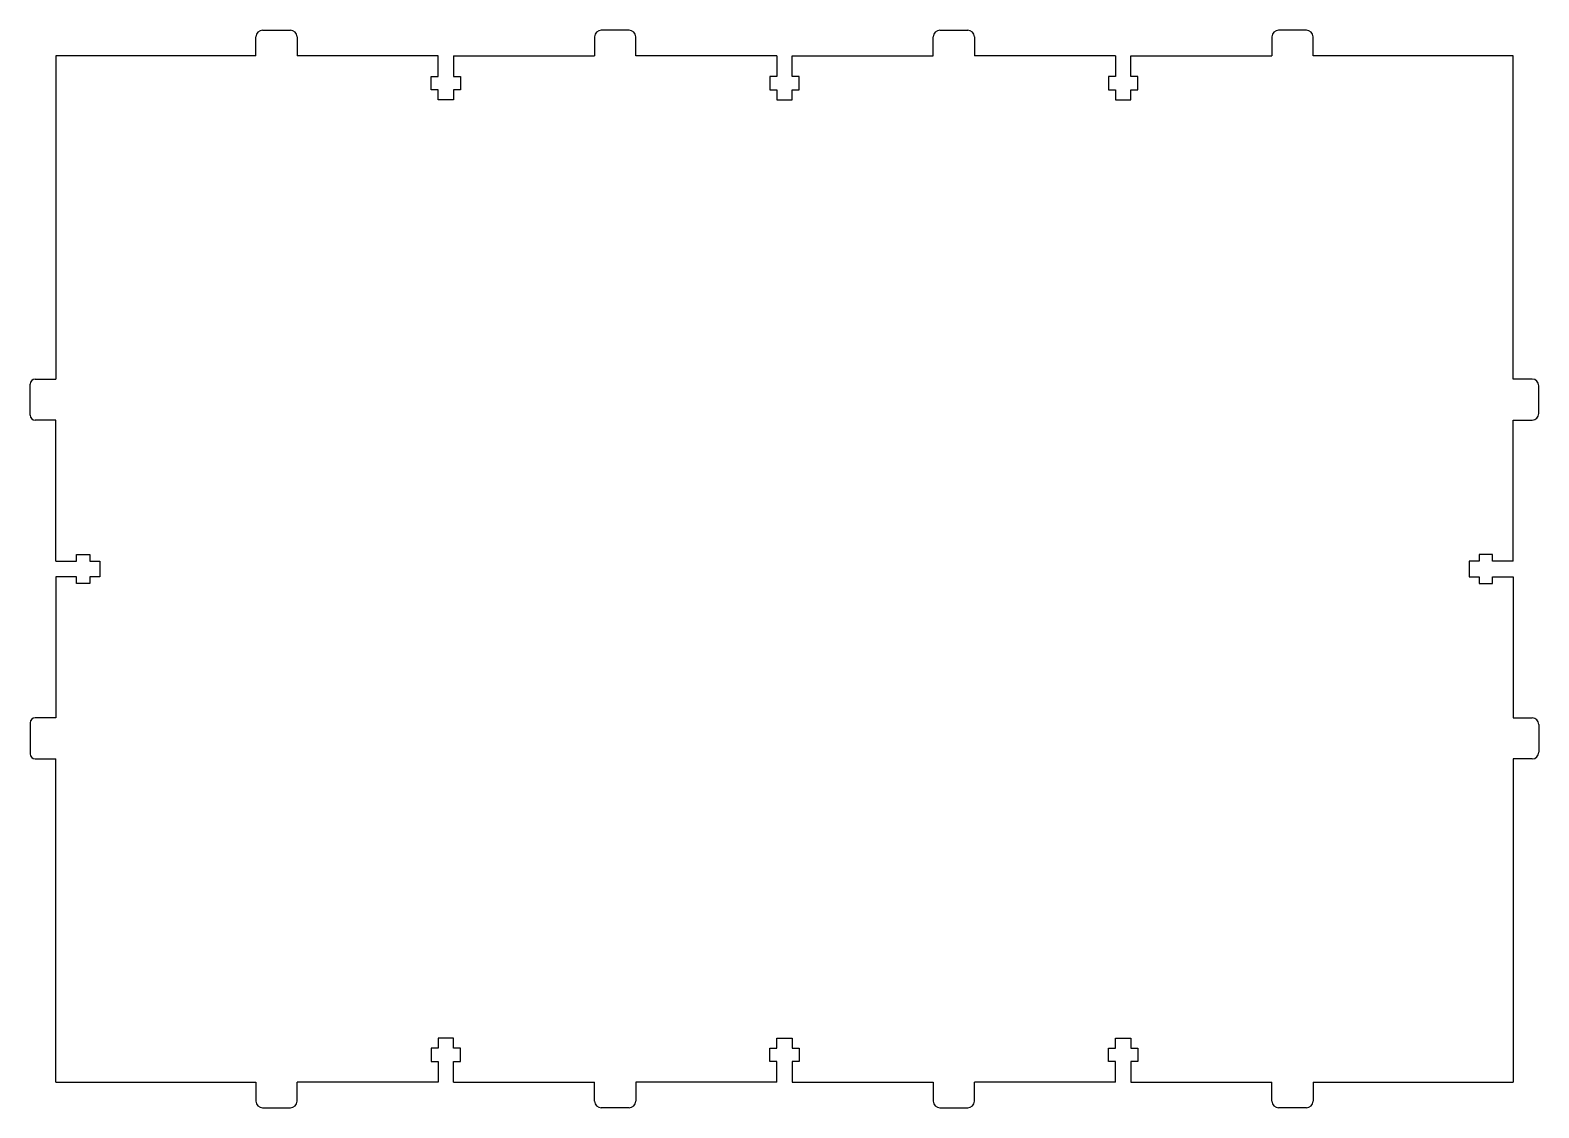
# Model space of a CAD drawing. Header units: millimetres. Extents: x -145 to 149, y -205 to 5.
import ezdxf

# ---------------------------------------------------------------- set-up
doc = ezdxf.new("R2010")
doc.units = ezdxf.units.MM

msp = doc.modelspace()

# ---------------------------------------------------------------- linework, layer by layer
at = {"color": 7, "linetype": 'Continuous', "lineweight": 25}
for p, q in [((-101.5, 0), (-101.5, 3.7)), ((-100.2, 5), (-94.8, 5)), ((-93.5, 3.7), (-93.5, 0)), ((-35.5, 3.7), (-35.5, 0)), ((-28.8, 5), (-34.2, 5)), ((-27.5, 0), (-27.5, 3.7)), ((30.5, 0), (30.5, 3.7)), ((31.8, 5), (37.2, 5)), ((38.5, 3.7), (38.5, 0)), ((96.5, 3.7), (96.5, 0)), ((103.2, 5), (97.8, 5)), ((104.5, 0), (104.5, 3.7)), ((-140.5, 0), (-140.5, -63)), ((-101.5, 0), (-140.5, 0)), ((-66, 0), (-93.5, 0)), ((-66, -4), (-66, 0)), ((-63, 0), (-63, -4)), ((-63, 0), (-35.5, 0)), ((0, 0), (-27.5, 0)), ((0, 0), (0, -4)), ((3, -4), (3, 0)), ((3, 0), (30.5, 0)), ((66, 0), (38.5, 0)), ((66, 0), (66, -4)), ((69, -4), (69, 0)), ((69, 0), (96.5, 0)), ((143.5, 0), (104.5, 0)), ((143.5, -63), (143.5, 0)), ((-67.35, -4), (-66, -4)), ((-67.35, -6.6), (-67.35, -4)), ((-63, -4), (-61.65, -4)), ((-61.65, -4), (-61.65, -6.6)), ((0, -4), (-1.35, -4)), ((-1.35, -4), (-1.35, -6.6)), ((4.35, -4), (3, -4)), ((4.35, -6.6), (4.35, -4)), ((66, -4), (64.65, -4)), ((64.65, -4), (64.65, -6.6)), ((70.35, -4), (69, -4)), ((70.35, -6.6), (70.35, -4)), ((-66, -6.6), (-67.35, -6.6)), ((-66, -8.6), (-66, -6.6)), ((-63, -8.6), (-66, -8.6)), ((-63, -6.6), (-63, -8.6)), ((-61.65, -6.6), (-63, -6.6)), ((-1.35, -6.6), (0, -6.6)), ((0, -6.6), (0, -8.6)), ((0, -8.6), (3, -8.6)), ((3, -8.6), (3, -6.6)), ((3, -6.6), (4.35, -6.6)), ((64.65, -6.6), (66, -6.6)), ((66, -6.6), (66, -8.6)), ((66, -8.6), (69, -8.6)), ((69, -8.6), (69, -6.6)), ((69, -6.6), (70.35, -6.6)), ((-145.5, -70), (-145.5, -64)), ((-144.5, -63), (-140.5, -63)), ((147.2, -63), (143.5, -63)), ((148.5, -69.7), (148.5, -64.3)), ((-140.5, -71), (-144.5, -71)), ((-140.5, -98.5), (-140.5, -71)), ((143.5, -71), (147.2, -71)), ((143.5, -98.5), (143.5, -71)), ((-140.5, -98.5), (-136.5, -98.5)), ((-136.5, -97.15), (-133.9, -97.15)), ((-136.5, -98.5), (-136.5, -97.15)), ((-133.9, -97.15), (-133.9, -98.5)), ((-133.9, -98.5), (-131.9, -98.5)), ((-131.9, -98.5), (-131.9, -101.5)), ((136.9, -98.5), (134.9, -98.5)), ((134.9, -98.5), (134.9, -101.5)), ((139.5, -97.15), (136.9, -97.15)), ((136.9, -97.15), (136.9, -98.5)), ((139.5, -98.5), (139.5, -97.15)), ((143.5, -98.5), (139.5, -98.5)), ((-140.5, -101.5), (-140.5, -129)), ((-136.5, -101.5), (-140.5, -101.5)), ((-136.5, -102.85), (-136.5, -101.5)), ((-133.9, -102.85), (-136.5, -102.85)), ((-133.9, -101.5), (-133.9, -102.85)), ((-131.9, -101.5), (-133.9, -101.5)), ((134.9, -101.5), (136.9, -101.5)), ((136.9, -101.5), (136.9, -102.85)), ((136.9, -102.85), (139.5, -102.85)), ((139.5, -102.85), (139.5, -101.5)), ((139.5, -101.5), (143.5, -101.5)), ((143.5, -101.5), (143.5, -129)), ((-140.5, -129), (-144.5, -129)), ((143.5, -129), (147.2, -129)), ((-145.5, -130), (-145.5, -136)), ((148.5, -130.3), (148.5, -135.7)), ((-144.5, -137), (-140.5, -137)), ((-140.5, -200), (-140.5, -137)), ((147.2, -137), (143.5, -137)), ((143.5, -137), (143.5, -200)), ((-66, -193.4), (-67.35, -193.4)), ((-67.35, -193.4), (-67.35, -196)), ((-63, -191.4), (-66, -191.4)), ((-66, -191.4), (-66, -193.4)), ((-63, -193.4), (-63, -191.4)), ((-61.65, -193.4), (-63, -193.4)), ((-61.65, -196), (-61.65, -193.4)), ((-1.35, -193.4), (0, -193.4)), ((-1.35, -196), (-1.35, -193.4)), ((0, -191.4), (3, -191.4)), ((0, -193.4), (0, -191.4)), ((3, -191.4), (3, -193.4)), ((3, -193.4), (4.35, -193.4)), ((4.35, -193.4), (4.35, -196)), ((64.65, -193.4), (66, -193.4)), ((64.65, -196), (64.65, -193.4)), ((66, -191.4), (69, -191.4)), ((66, -193.4), (66, -191.4)), ((69, -191.4), (69, -193.4)), ((69, -193.4), (70.35, -193.4)), ((70.35, -193.4), (70.35, -196)), ((-67.35, -196), (-66, -196)), ((-66, -196), (-66, -200)), ((-63, -200), (-63, -196)), ((-63, -196), (-61.65, -196)), ((0, -196), (-1.35, -196)), ((0, -200), (0, -196)), ((3, -196), (3, -200)), ((4.35, -196), (3, -196)), ((66, -196), (64.65, -196)), ((66, -200), (66, -196)), ((69, -196), (69, -200)), ((70.35, -196), (69, -196)), ((-140.5, -200), (-101.5, -200)), ((-101.5, -200), (-101.5, -203.7)), ((-66, -200), (-93.5, -200)), ((-93.5, -203.7), (-93.5, -200)), ((-63, -200), (-35.5, -200)), ((-35.5, -203.7), (-35.5, -200)), ((0, -200), (-27.5, -200)), ((-27.5, -200), (-27.5, -203.7)), ((3, -200), (30.5, -200)), ((30.5, -200), (30.5, -203.7)), ((66, -200), (38.5, -200)), ((38.5, -203.7), (38.5, -200)), ((69, -200), (96.5, -200)), ((96.5, -203.7), (96.5, -200)), ((104.5, -200), (143.5, -200)), ((104.5, -200), (104.5, -203.7)), ((-100.2, -205), (-94.8, -205)), ((-28.8, -205), (-34.2, -205)), ((31.8, -205), (37.2, -205)), ((103.2, -205), (97.8, -205))]:
    msp.add_line(p, q, dxfattribs=at)
for centre, radius, start, end in [((-100.2, 3.7), 1.3, 90, 180), ((-94.8, 3.7), 1.3, 0, 90), ((-34.2, 3.7), 1.3, 90, 180), ((-28.8, 3.7), 1.3, 0, 90), ((31.8, 3.7), 1.3, 90, 180), ((37.2, 3.7), 1.3, 0, 90), ((97.8, 3.7), 1.3, 90, 180), ((103.2, 3.7), 1.3, 0, 90), ((-144.5, -64), 1, 90, 180), ((147.2, -64.3), 1.3, 0, 90), ((-144.5, -70), 1, 180, 270), ((147.2, -69.7), 1.3, 270, 0), ((-144.5, -130), 1, 90, 180), ((147.2, -130.3), 1.3, 0, 90), ((-144.5, -136), 1, 180, 270), ((147.2, -135.7), 1.3, 270, 0), ((-100.2, -203.7), 1.3, 180, 270), ((-94.8, -203.7), 1.3, 270, 0), ((-34.2, -203.7), 1.3, 180, 270), ((-28.8, -203.7), 1.3, 270, 0), ((31.8, -203.7), 1.3, 180, 270), ((37.2, -203.7), 1.3, 270, 0), ((97.8, -203.7), 1.3, 180, 270), ((103.2, -203.7), 1.3, 270, 0)]:
    msp.add_arc(centre, radius, start, end, dxfattribs=at)

doc.saveas('drawing.dxf')
